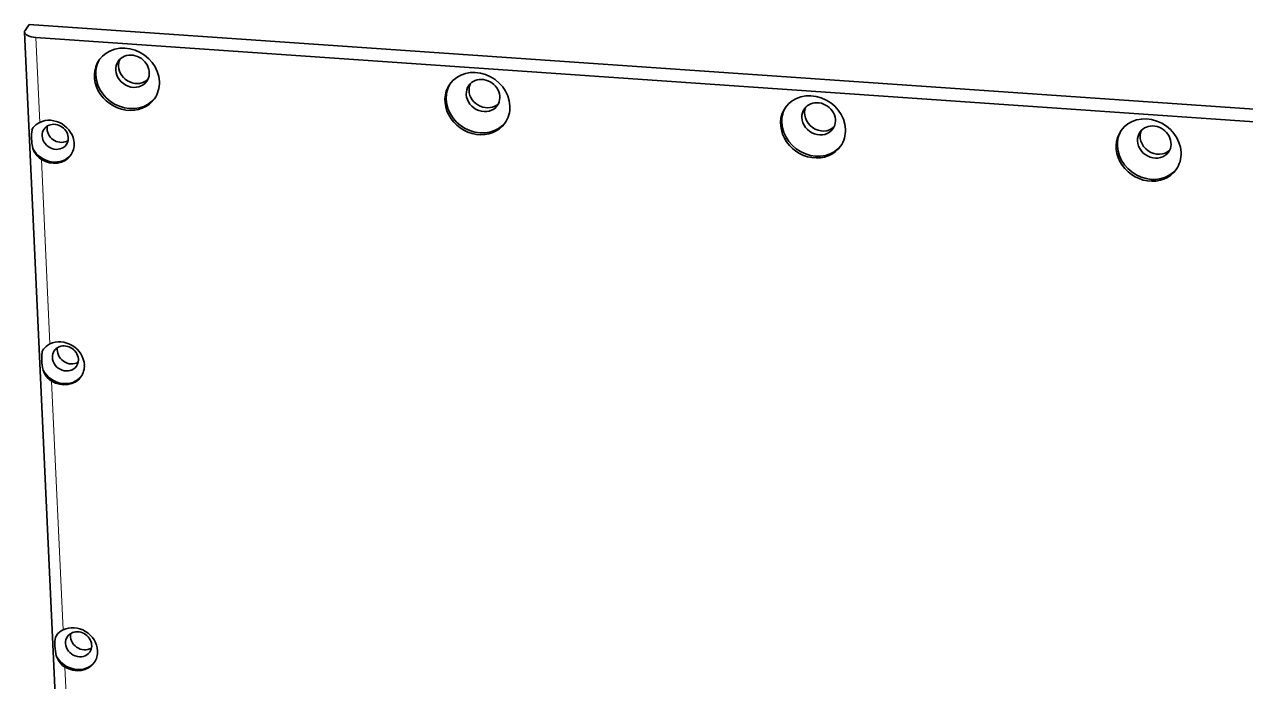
# Model space of a CAD drawing. Header units: millimetres. Extents: x -631 to 3210, y -561 to 2288.
# Drawn here: x 2661.1 to 2818.6, y 989.5 to 1074.2 of the extents above; entities that cross this region are included whole.
import ezdxf

# ---------------------------------------------------------------- set-up
doc = ezdxf.new("R2010")
doc.units = ezdxf.units.MM
doc.layers.get('0').update_dxf_attribs({"lineweight": 18})

msp = doc.modelspace()

# ---------------------------------------------------------------- linework, layer by layer
at = {"color": 7, "lineweight": 35}
for p, q in [((2661.102, 1073.238), (2668.769, 907.384)), ((2950.302, 1054.247), (2661.716, 1074.229)), ((2947.299, 1052.849), (2662.561, 1072.565))]:
    msp.add_line(p, q, dxfattribs=at)
at = {"color": 7, "lineweight": 35, "ltscale": 0.023417}
msp.add_line((2661.716, 1074.229), (2661.176, 1073.464), dxfattribs=at)
at = {"color": 7, "lineweight": 13, "ltscale": 0.274456}
msp.add_line((2662.561, 1072.565), (2663.067, 1061.598), dxfattribs=at)
at = {"color": 7, "lineweight": 13}
for p, q in [((2663.289, 1056.81), (2664.388, 1033.034)), ((2664.609, 1028.246), (2666.091, 996.178)), ((2666.313, 991.39), (2667.795, 959.321))]:
    msp.add_line(p, q, dxfattribs=at)
at = {"color": 7, "lineweight": 35}
for points in [[(2662.011, 1059.5), (2662.011, 1060.082), (2662.076, 1060.642)], [(2663.289, 1056.81), (2662.992, 1057.026), (2662.733, 1057.287), (2662.514, 1057.58), (2662.333, 1057.897), (2662.187, 1058.232)], [(2663.332, 1030.937), (2663.331, 1031.518), (2663.396, 1032.078)], [(2664.609, 1028.246), (2664.312, 1028.463), (2664.053, 1028.723), (2663.834, 1029.016), (2663.653, 1029.333), (2663.507, 1029.669)], [(2665.035, 994.08), (2665.035, 994.661), (2665.1, 995.222)], [(2666.313, 991.39), (2666.016, 991.606), (2665.757, 991.866), (2665.538, 992.159), (2665.357, 992.477), (2665.211, 992.812)]]:
    msp.add_lwpolyline(points, dxfattribs=at)
for centre, radius, start, end in [((2675.092, 1068.937), 1.862, 155.05335, 182.99275), ((2720.304, 1065.806), 1.862, 155.05335, 182.99275), ((2663.552, 1060.005), 1.608, 144.8639, 156.64435), ((2665.508, 1060.824), 1.493, 168.22619, 182.75245), ((2668.89, 1059.806), 6.885, 182.54305, 193.21175), ((2665.069, 1058.768), 2.441, 325.2215, 3.20865), ((2664.872, 1031.441), 1.608, 144.8639, 156.64435), ((2670.211, 1031.242), 6.885, 182.54305, 193.21175), ((2666.389, 1030.204), 2.441, 325.2215, 3.20865), ((2666.576, 994.585), 1.608, 144.8639, 156.64435), ((2671.914, 994.386), 6.885, 182.54305, 193.21175), ((2668.093, 993.348), 2.441, 325.2215, 3.20865)]:
    msp.add_arc(centre, radius, start, end, dxfattribs=at)
for centre, major_axis, ratio, start_param, end_param in [((2663.1, 1073.33), (-1.998, -0.092), 0.3862469, 5.9918222, 6.2832026), ((2663.1, 1073.33), (-1.998, -0.092), 0.3862469, 0.0000173, 1.2794333), ((2674.317, 1067.158), (3.556, -2.506), 0.8835194, 0.6012684, 3.1415726), ((2674.317, 1067.158), (3.556, -2.506), 0.8835194, 3.1415726, 6.2831653), ((2674.479, 1067.388), (-3.556, 2.506), 0.8835194, 0.0365113, 0.6012684), ((2675.045, 1068.192), (-1.839, 1.296), 0.8835194, 3.1415726, 6.2831653), ((2675.045, 1068.192), (-1.839, 1.296), 0.8835194, 6.2831653, 6.8844538), ((2675.045, 1068.192), (-1.839, 1.296), 0.8835194, 0.6012684, 3.1415726), ((2675.397, 1068.69), (1.839, -1.296), 0.8835194, 3.7428611, 6.1295049), ((2719.529, 1064.028), (3.556, -2.506), 0.8835194, 0.6012684, 3.1415726), ((2674.479, 1067.388), (-3.556, 2.506), 0.8835194, 0.6012684, 3.1050687), ((2674.317, 1067.158), (3.556, -2.506), 0.8835194, 6.2831653, 6.8844538), ((2719.529, 1064.028), (3.556, -2.506), 0.8835194, 3.1415726, 6.2831653), ((2719.691, 1064.257), (-3.556, 2.506), 0.8835194, 0.0365113, 0.6012684), ((2720.257, 1065.061), (-1.839, 1.296), 0.8835194, 3.1415726, 6.2831653), ((2720.257, 1065.061), (-1.839, 1.296), 0.8835194, 6.2831653, 6.8844538), ((2720.257, 1065.061), (-1.839, 1.296), 0.8835194, 0.6012684, 3.1415726), ((2720.608, 1065.559), (1.839, -1.296), 0.8835194, 3.7428611, 6.1295049), ((2762.816, 1061.03), (3.556, -2.506), 0.8835194, 0.6012684, 3.1415726), ((2719.691, 1064.257), (-3.556, 2.506), 0.8835194, 0.6012684, 3.1050687), ((2719.529, 1064.028), (3.556, -2.506), 0.8835194, 6.2831653, 6.8844538), ((2762.816, 1061.03), (3.556, -2.506), 0.8835194, 3.1415726, 6.2831653), ((2762.979, 1061.26), (-3.556, 2.506), 0.8835194, 0.0365113, 0.6012684), ((2763.545, 1062.064), (-1.839, 1.296), 0.8835194, 6.2831653, 6.8844538), ((2763.896, 1062.562), (1.839, -1.296), 0.8835194, 3.2952213, 6.1295049), ((2763.545, 1062.064), (-1.839, 1.296), 0.8835194, 3.1415726, 6.2831653), ((2664.621, 1059.104), (-2.452, 1.728), 0.8835194, 3.7428611, 5.8372562), ((2763.545, 1062.064), (-1.839, 1.296), 0.8835194, 0.6012684, 3.1415726), ((2806.105, 1058.033), (3.556, -2.506), 0.8835194, 0.6012684, 3.1415726), ((2664.729, 1059.257), (-2.452, 1.728), 0.8835194, 0.0137968, 0.1502416), ((2823.773, 988.972), (161.685, -71.696), 0.0922072, 3.0650307, 3.1231885), ((2665.066, 1059.736), (-1.43, 1.008), 0.8835194, 6.2831653, 6.8844538), ((2665.066, 1059.736), (-1.43, 1.008), 0.8835194, 3.1415726, 6.2831653), ((2665.7, 1060.636), (1.43, -1.008), 0.8835194, 3.7428611, 5.9193793), ((2762.979, 1061.26), (-3.556, 2.506), 0.8835194, 0.6012684, 3.1050687), ((2762.816, 1061.03), (3.556, -2.506), 0.8835194, 6.2831653, 6.8844538), ((2806.105, 1058.033), (3.556, -2.506), 0.8835194, 3.1415726, 6.2831653), ((2806.267, 1058.263), (-3.556, 2.506), 0.8835194, 0.0365113, 0.6012684), ((2806.833, 1059.067), (-1.839, 1.296), 0.8835194, 6.2831653, 6.8844538), ((2807.184, 1059.564), (1.839, -1.296), 0.8835194, 3.2952213, 6.1295049), ((2806.833, 1059.067), (-1.839, 1.296), 0.8835194, 3.1415726, 6.2831653), ((2665.066, 1059.736), (-1.43, 1.008), 0.8835194, 0.6012684, 3.1415726), ((2806.267, 1058.263), (-3.556, 2.506), 0.8835194, 0.6012684, 3.1050687), ((2806.833, 1059.067), (-1.839, 1.296), 0.8835194, 0.6012684, 3.1415726), ((2664.729, 1059.257), (-2.452, 1.728), 0.8835194, 1.0522953, 3.1062384), ((2664.621, 1059.104), (-2.452, 1.728), 0.8835194, 1.648466, 3.1416565), ((2806.105, 1058.033), (3.556, -2.506), 0.8835194, 6.2831653, 6.8844538), ((2665.941, 1030.54), (-2.452, 1.728), 0.8835194, 3.7428611, 5.8372562), ((2666.049, 1030.694), (-2.452, 1.728), 0.8835194, 0.0137968, 0.1502416), ((2825.093, 960.408), (161.685, -71.696), 0.0922072, 3.0650307, 3.1231885), ((2666.386, 1031.172), (-1.43, 1.008), 0.8835194, 6.2831653, 6.8844538), ((2666.386, 1031.172), (-1.43, 1.008), 0.8835194, 3.1415726, 6.2831653), ((2667.021, 1032.072), (1.43, -1.008), 0.8835194, 3.5052677, 5.9193793), ((2666.386, 1031.172), (-1.43, 1.008), 0.8835194, 0.6012684, 3.1415726), ((2666.049, 1030.694), (-2.452, 1.728), 0.8835194, 1.0522953, 3.1062384), ((2665.941, 1030.54), (-2.452, 1.728), 0.8835194, 1.648466, 3.1416565), ((2667.753, 993.837), (-2.452, 1.728), 0.8835194, 0.0137968, 0.1502416), ((2826.796, 923.552), (161.685, -71.696), 0.0922072, 3.0650307, 3.1231885), ((2667.645, 993.684), (-2.452, 1.728), 0.8835194, 3.7428611, 5.8372562), ((2668.09, 994.316), (-1.43, 1.008), 0.8835194, 3.1415726, 6.2831653), ((2668.724, 995.215), (1.43, -1.008), 0.8835194, 3.5052677, 5.9193793), ((2668.09, 994.316), (-1.43, 1.008), 0.8835194, 6.2831653, 6.8844538), ((2668.09, 994.316), (-1.43, 1.008), 0.8835194, 0.6012684, 3.1415726), ((2667.753, 993.837), (-2.452, 1.728), 0.8835194, 1.0522953, 3.1062384), ((2667.645, 993.684), (-2.452, 1.728), 0.8835194, 1.648466, 3.1416565)]:
    msp.add_ellipse(centre, major_axis=major_axis, ratio=ratio, start_param=start_param, end_param=end_param, dxfattribs=at)

doc.saveas('drawing.dxf')
